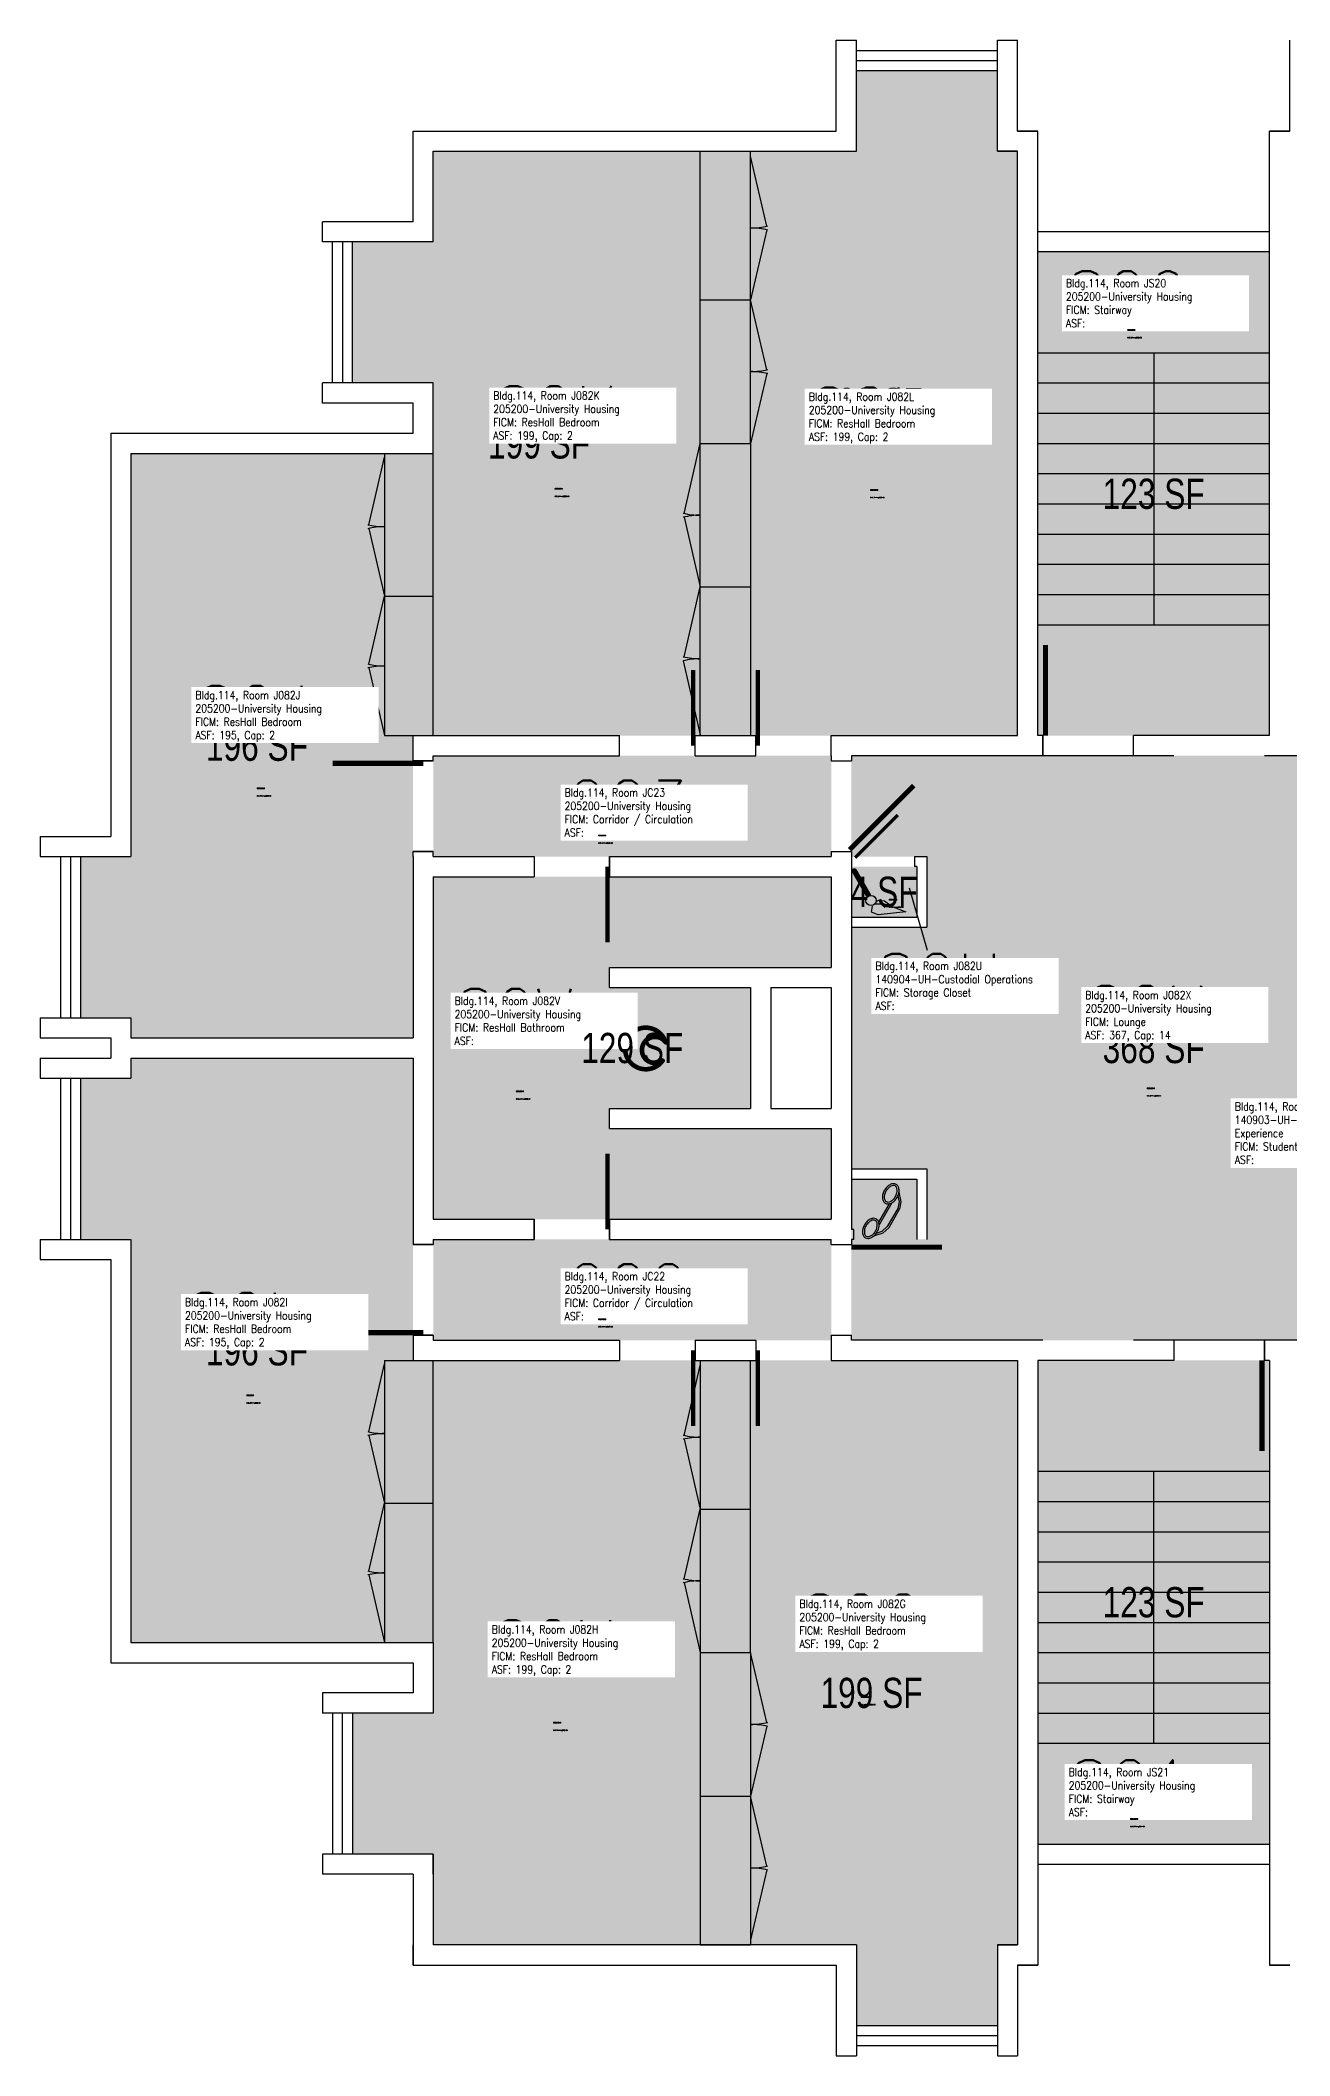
# Model space of a CAD drawing. Header units: inches. Extents: x 0 to 4816, y 0 to 3032.
# Drawn here: x 3932 to 4428, y 2232 to 3032 of the extents above; entities that cross this region are included whole.
import ezdxf
from ezdxf.enums import TextEntityAlignment as Align

# ---------------------------------------------------------------- set-up
doc = ezdxf.new("R2010")
doc.units = ezdxf.units.IN
doc.header["$LTSCALE"] = 10
doc.header["$MEASUREMENT"] = 0
doc.layers.get('0').update_dxf_attribs({"linetype": 'CONTINUOUS'})
for name, color, linetype in [('A-DOOR', 2, 'CONTINUOUS'), ('A-FLOR', 3, 'CONTINUOUS'), ('A-GLAZ', 1, 'CONTINUOUS'), ('A-GLAZ-SILL', 2, 'CONTINUOUS'), ('A-IDEN-CNUM', 7, 'CONTINUOUS'), ('A-IDEN-ICON', 4, 'CONTINUOUS'), ('A-IDEN-RNUM', 7, 'CONTINUOUS'), ('A-IDEN-SNUM', 4, 'CONTINUOUS'), ('A-IDEN-VNUM', 4, 'CONTINUOUS'), ('A-WALL', 5, 'CONTINUOUS'), ('AREA-TEXT', 3, 'CONTINUOUS'), ('Rooms-Category-Color', 7, 'CONTINUOUS'), ('Rooms-College-Color', 7, 'CONTINUOUS'), ('Rooms-Department-Color', 7, 'CONTINUOUS'), ('Rooms-Division-Color', 7, 'CONTINUOUS'), ('Rooms-Information', 7, 'CONTINUOUS')]:
    doc.layers.add(name, color=color, linetype=linetype)
doc.styles.add('AREA', font='arial.ttf', dxfattribs={"width": 0.75, "height": 12})
doc.styles.add('ROOMSNUMBER', font='txt.shx', dxfattribs={"height": 0.03})
doc.styles.add('ROOMVNUMBER', font='simplex.shx', dxfattribs={"width": 0.85})

# ---------------------------------------------------------------- blocks, each defined once
blk = doc.blocks.new('CPBATH')
at = {"color": 0, "linetype": 'ByBlock', "const_width": 0.0127}
for points in [[(0.0571, 0.0168, 0.861492), (-0.0551, 0, 1)], [(-0.0551, 0, 0.726902), (0.0487, -0.0337, 1)], [(0.0571, 0.0168, 0.729002), (-0.0084, -0.0042, 1)], [(-0.0084, -0.0042, 0.609468), (0.0487, -0.0337, 1)]]:
    blk.add_lwpolyline(points, format="xyb", dxfattribs=at)
at = {"color": 0, "linetype": 'ByBlock', "const_width": 0.00637}
for points in [[(0.0544, 0.0152, 1), (0.0599, 0.0184, 1)], [(0.0459, -0.0353, 1), (0.0515, -0.0321, 1)]]:
    blk.add_lwpolyline(points, format="xyb", close=True, dxfattribs=at)
blk = doc.blocks.new('CPPHONE')
at = {"color": 0, "linetype": 'ByBlock'}
for p, q in [((0.0096, 0.0252), (-0.0196, -0.0252)), ((0.0169, 0.0279), (-0.0182, -0.0329))]:
    blk.add_line(p, q, dxfattribs=at)
for points in [[(0.0364, 0.0572), (0.0417, 0.0308), (0.0382, 0.0108), (0.0082, -0.0411), (-0.0083, -0.0558), (-0.0338, -0.0645)], [(0.0334, 0.047), (0.0366, 0.0307), (0.0334, 0.0126), (0.0043, -0.0379), (-0.0109, -0.0514), (-0.0265, -0.0567)]]:
    blk.add_lwpolyline(points, dxfattribs=at)
for points in [[(0.0288, 0.0786, 0.139889), (0.0216, 0.0804, 0.107118), (0.0122, 0.0781, 0.079812), (0.0039, 0.0722, 0.067459), (-0.0035, 0.0626, 0.067459), (-0.008, 0.0515, 0.079812), (-0.009, 0.0413, 0.107118), (-0.0064, 0.032, 0.139889), (-0.0012, 0.0267, 0.139889), (0.0061, 0.0248, 0.107118), (0.0155, 0.0272, 0.079812), (0.0238, 0.0331, 0.067459), (0.0312, 0.0426, 0.067459), (0.0357, 0.0538, 0.079812), (0.0367, 0.0639, 0.107118), (0.034, 0.0732, 0.139889)], [(0.0263, 0.0743, 0.139889), (0.0218, 0.0754, 0.107118), (0.0144, 0.0736, 0.079812), (0.0074, 0.0686, 0.067459), (0.0008, 0.0601, 0.067459), (-0.0032, 0.0502, 0.079812), (-0.004, 0.0417, 0.107118), (-0.0019, 0.0344, 0.139889), (0.0013, 0.031, 0.139889), (0.0059, 0.0298, 0.107118), (0.0133, 0.0317, 0.079812), (0.0203, 0.0367, 0.067459), (0.0268, 0.0451, 0.067459), (0.0309, 0.055, 0.079812), (0.0317, 0.0636, 0.107118), (0.0296, 0.0709, 0.139889)], [(-0.0262, -0.0167, 0.139889), (-0.0334, -0.0148, 0.107118), (-0.0428, -0.0172, 0.079812), (-0.0511, -0.0231, 0.067459), (-0.0585, -0.0326, 0.067459), (-0.063, -0.0438, 0.079812), (-0.064, -0.0539, 0.107118), (-0.0614, -0.0632, 0.139889), (-0.0562, -0.0686, 0.139889), (-0.0489, -0.0704, 0.107118), (-0.0395, -0.0681, 0.079812), (-0.0312, -0.0622, 0.067459), (-0.0238, -0.0526, 0.067459), (-0.0193, -0.0415, 0.079812), (-0.0183, -0.0313, 0.107118), (-0.021, -0.022, 0.139889)], [(-0.0287, -0.021, 0.139889), (-0.0332, -0.0198, 0.107118), (-0.0406, -0.0217, 0.079812), (-0.0476, -0.0267, 0.067459), (-0.0542, -0.0351, 0.067459), (-0.0582, -0.045, 0.079812), (-0.059, -0.0536, 0.107118), (-0.0569, -0.0609, 0.139889), (-0.0537, -0.0643, 0.139889), (-0.0491, -0.0654, 0.107118), (-0.0417, -0.0636, 0.079812), (-0.0347, -0.0586, 0.067459), (-0.0282, -0.0501, 0.067459), (-0.0241, -0.0402, 0.079812), (-0.0233, -0.0317, 0.107118), (-0.0254, -0.0244, 0.139889)]]:
    blk.add_lwpolyline(points, format="xyb", close=True, dxfattribs=at)
blk = doc.blocks.new('CPCUST')
at = {"color": 0, "linetype": 'ByBlock'}
for p, q in [((0.0171, -0.0639), (0.02, -0.0466)), ((0.0262, -0.0408), (0.0446, -0.0406)), ((0.0297, -0.0341), (0.0376, -0.0302)), ((0.0376, -0.0302), (0.0533, -0.0324)), ((0.0446, -0.0406), (0.0543, -0.0505)), ((0.0533, -0.0324), (0.0745, -0.0479)), ((0.0745, -0.0479), (0.1117, -0.0625)), ((0.0358, -0.0705), (0.0171, -0.0639)), ((0.1117, -0.0625), (0.0358, -0.0705))]:
    blk.add_line(p, q, dxfattribs=at)
at = {"color": 0, "linetype": 'ByBlock', "const_width": 0.0075}
blk.add_lwpolyline([(-0.0332, 0.0481, 1), (-0.0268, 0.0519, 1)], format="xyb", close=True, dxfattribs=at)
at = {"color": 0, "linetype": 'ByBlock', "const_width": 0.015}
blk.add_lwpolyline([(-0.03, 0.05), (0.01, -0.0193)], dxfattribs=at)
at = {"color": 0, "linetype": 'ByBlock'}
blk.add_circle((0.0158, -0.0313), 0.0141, dxfattribs=at)

msp = doc.modelspace()

# ---------------------------------------------------------------- hatches: boundary and pattern name
at = {"layer": 'Rooms-Category-Color', "true_color": 0x728ef3}
for points in [[(4320, 2756), (4320, 2988), (4312, 2988), (4312, 3020), (4256, 3020), (4256, 2988), (4204, 2988), (4204, 2756)], [(4088, 2756), (4088, 2896), (4056, 2896), (4056, 2952), (4088, 2952), (4088, 2988), (4204, 2988), (4204, 2756)], [(4080, 2636), (4080, 2756), (4088, 2756), (4088, 2868), (3968, 2868), (3968, 2708), (3948, 2708), (3948, 2644), (3968, 2644), (3968, 2636)], [(4254, 2584), (4254, 2680), (4283.99, 2680), (4284, 2708), (4254, 2708), (4254, 2748), (4494, 2748), (4494, 2708), (4464, 2708), (4464, 2680), (4494, 2680), (4494, 2584), (4464, 2584), (4464, 2556), (4494, 2556), (4494, 2516), (4254, 2516), (4254, 2554), (4254, 2580), (4280, 2580), (4280, 2556), (4284, 2556), (4284, 2584)], [(4280, 2684), (4280, 2704), (4254, 2704), (4254, 2684)], [(4088, 2700), (4088, 2564), (4246, 2564), (4246, 2600), (4158, 2600), (4158, 2608), (4214, 2608), (4214, 2656), (4158, 2656), (4158, 2664), (4246, 2664), (4246, 2700)], [(4080, 2628), (4080, 2508), (4088, 2508), (4088, 2396), (3968, 2396), (3968, 2556), (3948, 2556), (3948, 2620), (3968, 2620), (3968, 2628)], [(4088, 2508), (4088, 2368), (4056, 2368), (4056, 2312), (4088, 2312), (4088, 2276), (4204, 2276), (4204, 2508)], [(4320, 2508), (4320, 2276), (4312, 2276), (4312, 2244), (4256, 2244), (4256, 2276), (4204, 2276), (4204, 2508)]]:
    msp.add_hatch(color=171, dxfattribs=at).paths.add_polyline_path(points)
at = {"layer": 'Rooms-Category-Color', "true_color": 0xadadad}
for points in [[(4328, 2948), (4420, 2948), (4420, 2756), (4328, 2756)], [(4088, 2708), (4088, 2748), (4246, 2748), (4246, 2708)], [(4088, 2516), (4088, 2556), (4246, 2556), (4246, 2516)], [(4328, 2316), (4420, 2316), (4420, 2508), (4328, 2508)]]:
    msp.add_hatch(color=253, dxfattribs=at).paths.add_polyline_path(points)
at = {"layer": 'Rooms-College-Color', "true_color": 0xadadad}
for points in [[(4320, 2756), (4320, 2988), (4312, 2988), (4312, 3020), (4256, 3020), (4256, 2988), (4204, 2988), (4204, 2756)], [(4088, 2756), (4088, 2896), (4056, 2896), (4056, 2952), (4088, 2952), (4088, 2988), (4204, 2988), (4204, 2756)], [(4328, 2948), (4420, 2948), (4420, 2756), (4328, 2756)], [(4080, 2636), (4080, 2756), (4088, 2756), (4088, 2868), (3968, 2868), (3968, 2708), (3948, 2708), (3948, 2644), (3968, 2644), (3968, 2636)], [(4088, 2708), (4088, 2748), (4246, 2748), (4246, 2708)], [(4254, 2584), (4254, 2680), (4283.99, 2680), (4284, 2708), (4254, 2708), (4254, 2748), (4494, 2748), (4494, 2708), (4464, 2708), (4464, 2680), (4494, 2680), (4494, 2584), (4464, 2584), (4464, 2556), (4494, 2556), (4494, 2516), (4254, 2516), (4254, 2554), (4254, 2580), (4280, 2580), (4280, 2556), (4284, 2556), (4284, 2584)], [(4280, 2684), (4280, 2704), (4254, 2704), (4254, 2684)], [(4088, 2700), (4088, 2564), (4246, 2564), (4246, 2600), (4158, 2600), (4158, 2608), (4214, 2608), (4214, 2656), (4158, 2656), (4158, 2664), (4246, 2664), (4246, 2700)], [(4080, 2628), (4080, 2508), (4088, 2508), (4088, 2396), (3968, 2396), (3968, 2556), (3948, 2556), (3948, 2620), (3968, 2620), (3968, 2628)], [(4088, 2516), (4088, 2556), (4246, 2556), (4246, 2516)], [(4088, 2508), (4088, 2368), (4056, 2368), (4056, 2312), (4088, 2312), (4088, 2276), (4204, 2276), (4204, 2508)], [(4320, 2508), (4320, 2276), (4312, 2276), (4312, 2244), (4256, 2244), (4256, 2276), (4204, 2276), (4204, 2508)], [(4328, 2316), (4420, 2316), (4420, 2508), (4328, 2508)]]:
    msp.add_hatch(color=253, dxfattribs=at).paths.add_polyline_path(points)
at = {"layer": 'Rooms-Department-Color', "true_color": 0x604aed}
for points in [[(4320, 2756), (4320, 2988), (4312, 2988), (4312, 3020), (4256, 3020), (4256, 2988), (4204, 2988), (4204, 2756)], [(4088, 2756), (4088, 2896), (4056, 2896), (4056, 2952), (4088, 2952), (4088, 2988), (4204, 2988), (4204, 2756)], [(4080, 2636), (4080, 2756), (4088, 2756), (4088, 2868), (3968, 2868), (3968, 2708), (3948, 2708), (3948, 2644), (3968, 2644), (3968, 2636)], [(4254, 2584), (4254, 2680), (4283.99, 2680), (4284, 2708), (4254, 2708), (4254, 2748), (4494, 2748), (4494, 2708), (4464, 2708), (4464, 2680), (4494, 2680), (4494, 2584), (4464, 2584), (4464, 2556), (4494, 2556), (4494, 2516), (4254, 2516), (4254, 2554), (4254, 2580), (4280, 2580), (4280, 2556), (4284, 2556), (4284, 2584)], [(4280, 2684), (4280, 2704), (4254, 2704), (4254, 2684)], [(4088, 2700), (4088, 2564), (4246, 2564), (4246, 2600), (4158, 2600), (4158, 2608), (4214, 2608), (4214, 2656), (4158, 2656), (4158, 2664), (4246, 2664), (4246, 2700)], [(4080, 2628), (4080, 2508), (4088, 2508), (4088, 2396), (3968, 2396), (3968, 2556), (3948, 2556), (3948, 2620), (3968, 2620), (3968, 2628)], [(4088, 2508), (4088, 2368), (4056, 2368), (4056, 2312), (4088, 2312), (4088, 2276), (4204, 2276), (4204, 2508)], [(4320, 2508), (4320, 2276), (4312, 2276), (4312, 2244), (4256, 2244), (4256, 2276), (4204, 2276), (4204, 2508)]]:
    msp.add_hatch(color=173, dxfattribs=at).paths.add_polyline_path(points)
at = {"layer": 'Rooms-Department-Color', "true_color": 0xacacac}
for points in [[(4328, 2948), (4420, 2948), (4420, 2756), (4328, 2756)], [(4088, 2708), (4088, 2748), (4246, 2748), (4246, 2708)], [(4088, 2516), (4088, 2556), (4246, 2556), (4246, 2516)], [(4328, 2316), (4420, 2316), (4420, 2508), (4328, 2508)]]:
    msp.add_hatch(color=253, dxfattribs=at).paths.add_polyline_path(points)
at = {"layer": 'Rooms-Division-Color', "true_color": 0x604aed}
for points in [[(4320, 2756), (4320, 2988), (4312, 2988), (4312, 3020), (4256, 3020), (4256, 2988), (4204, 2988), (4204, 2756)], [(4088, 2756), (4088, 2896), (4056, 2896), (4056, 2952), (4088, 2952), (4088, 2988), (4204, 2988), (4204, 2756)], [(4080, 2636), (4080, 2756), (4088, 2756), (4088, 2868), (3968, 2868), (3968, 2708), (3948, 2708), (3948, 2644), (3968, 2644), (3968, 2636)], [(4254, 2584), (4254, 2680), (4283.99, 2680), (4284, 2708), (4254, 2708), (4254, 2748), (4494, 2748), (4494, 2708), (4464, 2708), (4464, 2680), (4494, 2680), (4494, 2584), (4464, 2584), (4464, 2556), (4494, 2556), (4494, 2516), (4254, 2516), (4254, 2554), (4254, 2580), (4280, 2580), (4280, 2556), (4284, 2556), (4284, 2584)], [(4280, 2684), (4280, 2704), (4254, 2704), (4254, 2684)], [(4088, 2700), (4088, 2564), (4246, 2564), (4246, 2600), (4158, 2600), (4158, 2608), (4214, 2608), (4214, 2656), (4158, 2656), (4158, 2664), (4246, 2664), (4246, 2700)], [(4080, 2628), (4080, 2508), (4088, 2508), (4088, 2396), (3968, 2396), (3968, 2556), (3948, 2556), (3948, 2620), (3968, 2620), (3968, 2628)], [(4088, 2508), (4088, 2368), (4056, 2368), (4056, 2312), (4088, 2312), (4088, 2276), (4204, 2276), (4204, 2508)], [(4320, 2508), (4320, 2276), (4312, 2276), (4312, 2244), (4256, 2244), (4256, 2276), (4204, 2276), (4204, 2508)]]:
    msp.add_hatch(color=173, dxfattribs=at).paths.add_polyline_path(points)
at = {"layer": 'Rooms-Division-Color', "true_color": 0xadadad}
for points in [[(4328, 2948), (4420, 2948), (4420, 2756), (4328, 2756)], [(4088, 2708), (4088, 2748), (4246, 2748), (4246, 2708)], [(4088, 2516), (4088, 2556), (4246, 2556), (4246, 2516)], [(4328, 2316), (4420, 2316), (4420, 2508), (4328, 2508)]]:
    msp.add_hatch(color=253, dxfattribs=at).paths.add_polyline_path(points)

# ---------------------------------------------------------------- linework, layer by layer
at = {"layer": 'A-DOOR'}
for points in [[(4331, 2756, 2, 2, 0), (4331, 2792, 0, 0, -0.414214), (4366, 2756, 0, 0, -0.814237)], [(4191.17, 2752, 1.67, 1.67, 0), (4191.17, 2782, 0, 0, 0.414214), (4162, 2752, 0, 0, 0.814237)], [(4216.83, 2752, 1.67, 1.67, 0), (4216.83, 2782, 0, 0, -0.414214), (4246, 2752, 0, 0, -0.814237)], [(4084, 2745, 2, 2, 0), (4048, 2745, 0, 0, 0.414214), (4084, 2710, 0, 0, 0.814237)], [(4253.29, 2710.71, 2, 2, 0), (4278.75, 2736.16, 0, 0, 0.195255), (4254, 2746.21, 0, 0, 0.195255)], [(4255.47, 2707.53, 1.33, 1.33, 0), (4272.44, 2724.5, 0, 0, -0.195255), (4279.14, 2708, 0, 0, -0.195255)], [(4157.17, 2704, 1.67, 1.67, 0), (4157.17, 2674, 0, 0, -0.414214), (4128, 2704, 0, 0, -0.814237)], [(4157.17, 2560, 1.67, 1.67, 0), (4157.17, 2590, 0, 0, 0.414214), (4128, 2560, 0, 0, 0.814237)], [(4084, 2519, 2, 2, 0), (4048, 2519, 0, 0, -0.414214), (4084, 2554, 0, 0, -0.814237)], [(4254, 2553, 2, 2, 0), (4290, 2553, 0, 0, -0.414214), (4254, 2518, 0, 0, -0.814237)], [(4191.17, 2512, 1.67, 1.67, 0), (4191.17, 2482, 0, 0, -0.414214), (4162, 2512, 0, 0, -0.814237)], [(4216.83, 2512, 1.67, 1.67, 0), (4216.83, 2482, 0, 0, 0.414214), (4246, 2512, 0, 0, 0.814237)], [(4417, 2508, 2, 2, 0), (4417, 2472, 0, 0, -0.414214), (4382, 2508, 0, 0, -0.814237)]]:
    msp.add_lwpolyline(points, format="xyseb", dxfattribs=at)
at = {"layer": 'A-FLOR'}
for p, q in [((4194, 2988), (4214, 2988)), ((4194, 2872), (4194, 2988)), ((4214, 2872), (4214, 2988)), ((4220.41, 2958.23), (4214, 2986)), ((4220.41, 2956.77), (4214, 2929)), ((4194, 2929), (4214, 2929)), ((4220.41, 2901.23), (4214, 2929)), ((4328, 2908), (4420, 2908)), ((4374, 2908), (4374, 2800)), ((4220.41, 2899.77), (4214, 2872)), ((4328, 2896), (4420, 2896)), ((4328, 2884), (4420, 2884)), ((4187.59, 2844.23), (4194, 2872)), ((4194, 2872), (4214, 2872)), ((4194, 2815), (4194, 2872)), ((4214, 2872), (4214, 2756)), ((4328, 2872), (4420, 2872)), ((4062.38, 2839.64), (4068.6, 2866.58)), ((4068.6, 2868), (4088, 2868)), ((4068.6, 2868), (4068.6, 2811.29)), ((4068.6, 2866.58), (4068.6, 2811.29)), ((4088, 2756), (4088, 2868)), ((4328, 2860), (4420, 2860)), ((4328, 2848), (4420, 2848)), ((4187.59, 2842.77), (4194, 2815)), ((4062.38, 2838.23), (4068.6, 2811.29)), ((4328, 2836), (4420, 2836)), ((4328, 2824), (4420, 2824)), ((4062.38, 2784.35), (4068.6, 2811.29)), ((4068.6, 2811.29), (4088, 2811.29)), ((4068.6, 2811.29), (4068.6, 2756)), ((4187.59, 2787.23), (4194, 2815)), ((4194, 2815), (4214, 2815)), ((4194, 2756), (4194, 2815)), ((4194, 2758), (4194, 2815)), ((4328, 2812), (4420, 2812)), ((4328, 2800), (4420, 2800)), ((4187.23, 2785.68), (4194, 2756.37)), ((4062.38, 2782.94), (4068.6, 2756)), ((4068.6, 2756), (4088, 2756)), ((4062.38, 2479.64), (4068.6, 2506.58)), ((4068.6, 2508), (4088, 2508)), ((4068.6, 2508), (4068.6, 2451.29)), ((4068.6, 2506.58), (4068.6, 2451.29)), ((4088, 2396), (4088, 2508)), ((4187.59, 2478.23), (4194, 2506)), ((4194, 2508), (4194, 2449)), ((4194, 2506), (4194, 2449)), ((4214, 2392), (4214, 2508)), ((4062.38, 2478.23), (4068.6, 2451.29)), ((4187.59, 2476.77), (4194, 2449)), ((4328, 2464), (4420, 2464)), ((4374, 2356), (4374, 2464)), ((4062.38, 2424.35), (4068.6, 2451.29)), ((4068.6, 2451.29), (4088, 2451.29)), ((4068.6, 2451.29), (4068.6, 2396)), ((4187.59, 2421.23), (4194, 2449)), ((4194, 2449), (4214, 2449)), ((4194, 2449), (4194, 2392)), ((4328, 2452), (4420, 2452)), ((4328, 2440), (4420, 2440)), ((4328, 2428), (4420, 2428)), ((4062.38, 2422.94), (4068.6, 2396)), ((4187.59, 2419.77), (4194, 2392)), ((4328, 2416), (4420, 2416)), ((4328, 2404), (4420, 2404)), ((4068.6, 2396), (4088, 2396)), ((4194, 2392), (4214, 2392)), ((4194, 2392), (4194, 2276)), ((4220.41, 2364.23), (4214, 2392)), ((4214, 2392), (4214, 2276)), ((4328, 2392), (4420, 2392)), ((4328, 2380), (4420, 2380)), ((4328, 2368), (4420, 2368)), ((4220.41, 2362.77), (4214, 2335)), ((4328, 2356), (4420, 2356)), ((4194, 2335), (4214, 2335)), ((4220.41, 2307.23), (4214, 2335)), ((4220.41, 2305.77), (4214, 2278)), ((4194, 2276), (4214, 2276))]:
    msp.add_line(p, q, dxfattribs=at)
for centre, radius, start, end in [((4214, 2986), 28.5, 270, 283.7374), ((4214, 2929), 28.5, 76.2626, 90), ((4214, 2929), 28.5, 270, 283.7374), ((4214, 2872), 28.5, 76.2626, 90), ((4194, 2872), 28.5, 256.2626, 270), ((4194, 2815), 28.5, 90, 103.7374), ((4068.6, 2866.58), 27.64, 256.2626, 270), ((4068.6, 2811.29), 27.64, 90, 103.7374), ((4068.6, 2811.29), 27.64, 256.2626, 270), ((4194, 2815), 28.5, 256.2626, 270), ((4194, 2758), 28.5, 90, 103.7374), ((4068.6, 2756), 27.64, 90, 103.7374), ((4068.6, 2506.58), 27.64, 256.2626, 270), ((4068.6, 2451.29), 27.64, 90, 103.7374), ((4194, 2506), 28.5, 256.2626, 270), ((4194, 2449), 28.5, 90, 103.7374), ((4068.6, 2451.29), 27.64, 256.2626, 270), ((4068.6, 2396), 27.64, 90, 103.7374), ((4194, 2449), 28.5, 256.2626, 270), ((4194, 2392), 28.5, 90, 103.7374), ((4214, 2392), 28.5, 270, 283.7374), ((4214, 2335), 28.5, 76.2626, 90), ((4214, 2335), 28.5, 270, 283.7374), ((4214, 2278), 28.5, 76.2626, 90)]:
    msp.add_arc(centre, radius, start, end, dxfattribs=at)
at = {"layer": 'A-GLAZ'}
for p, q in [((4256, 3024), (4312, 3024)), ((4052, 2952), (4052, 2896)), ((3944, 2708), (3944, 2644)), ((3944, 2620), (3944, 2556)), ((4052, 2312), (4052, 2368)), ((4256, 2240), (4312, 2240))]:
    msp.add_line(p, q, dxfattribs=at)
at = {"layer": 'A-GLAZ-SILL'}
for p, q in [((4256, 3028), (4312, 3028)), ((4256, 3020), (4312, 3020)), ((4048, 2896), (4048, 2952)), ((4056, 2896), (4056, 2952)), ((3940, 2708), (3940, 2644)), ((3948, 2708), (3948, 2644)), ((3940, 2620), (3940, 2556)), ((3948, 2620), (3948, 2556)), ((4048, 2368), (4048, 2312)), ((4056, 2368), (4056, 2312)), ((4256, 2244), (4312, 2244)), ((4256, 2236), (4312, 2236))]:
    msp.add_line(p, q, dxfattribs=at)
at = {"layer": 'A-IDEN-VNUM'}
msp.add_lwpolyline([(4284.2, 2670.64), (4277.06, 2695.41)], dxfattribs=at)
at = {"layer": 'A-WALL'}
for p, q in [((4248, 2996), (4248, 3032)), ((4248, 3032), (4256, 3032)), ((4256, 2988), (4256, 3032)), ((4312, 2988), (4312, 3032)), ((4312, 3032), (4320, 3032)), ((4320, 2996), (4320, 3032)), ((4428, 2996), (4428, 3032)), ((4080, 2996), (4248, 2996)), ((4080, 2960), (4080, 2996)), ((4328, 2996), (4320, 2996)), ((4320, 2996), (4328, 2996)), ((4328, 2996), (4320, 2996)), ((4320, 2996), (4328, 2996)), ((4328, 2756), (4328, 2996)), ((4420, 2756), (4420, 2996)), ((4420, 2996), (4428, 2996)), ((4428, 2996), (4420, 2996)), ((4420, 2996), (4428, 2996)), ((4428, 2996), (4420, 2996)), ((4088, 2988), (4256, 2988)), ((4088, 2952), (4088, 2988)), ((4320, 2988), (4312, 2988)), ((4312, 2988), (4320, 2988)), ((4320, 2988), (4312, 2988)), ((4312, 2988), (4320, 2988)), ((4320, 2756), (4320, 2988)), ((4080, 2960), (4044, 2960)), ((4044, 2952), (4044, 2960)), ((4088, 2952), (4044, 2952)), ((4420, 2956), (4328, 2956)), ((4420, 2948), (4328, 2948)), ((4088, 2896), (4044, 2896)), ((4044, 2888), (4044, 2896)), ((4088, 2868), (4088, 2896)), ((4080, 2888), (4044, 2888)), ((4080, 2876), (4080, 2888)), ((3960, 2876), (3960, 2716)), ((3960, 2876), (4080, 2876)), ((3968, 2868), (3968, 2708)), ((3968, 2868), (4088, 2868)), ((4080, 2748), (4080, 2756)), ((4080, 2756), (4162, 2756)), ((4162, 2748), (4162, 2756)), ((4162, 2748), (4162, 2756)), ((4192, 2756), (4216, 2756)), ((4192, 2748), (4192, 2756)), ((4192, 2748), (4192, 2756)), ((4216, 2748), (4216, 2756)), ((4216, 2748), (4216, 2756)), ((4246, 2756), (4320, 2756)), ((4246, 2748), (4246, 2756)), ((4246, 2748), (4246, 2756)), ((4330, 2756), (4328, 2756)), ((4330, 2756), (4330, 2748)), ((4330, 2748), (4330, 2756)), ((4420, 2756), (4366, 2756)), ((4366, 2748), (4366, 2756)), ((4080, 2746), (4080, 2748)), ((4080, 2746), (4088, 2746)), ((4088, 2746), (4080, 2746)), ((4088, 2748), (4162, 2748)), ((4088, 2746), (4088, 2748)), ((4192, 2748), (4216, 2748)), ((4246, 2748), (4246, 2746)), ((4246, 2746), (4254, 2746)), ((4254, 2748), (4254, 2746)), ((4382, 2748), (4254, 2748)), ((4494, 2748), (4418, 2748)), ((3932, 2716), (3960, 2716)), ((3932, 2716), (3932, 2708)), ((3932, 2708), (3968, 2708)), ((4080, 2710), (4088, 2710)), ((4080, 2708), (4080, 2710)), ((4088, 2710), (4080, 2710)), ((4080, 2708), (4080, 2636)), ((4088, 2708), (4088, 2710)), ((4088, 2708), (4128, 2708)), ((4128, 2708), (4128, 2700)), ((4128, 2708), (4128, 2700)), ((4158, 2708), (4246, 2708)), ((4158, 2700), (4158, 2708)), ((4158, 2708), (4158, 2700)), ((4246, 2710), (4246, 2708)), ((4246, 2710), (4254, 2710)), ((4254, 2710), (4254, 2560)), ((4279, 2708), (4284, 2708)), ((4279, 2708), (4279, 2704)), ((4280, 2704), (4279, 2704)), ((4280, 2704), (4280, 2684)), ((4284, 2708), (4284, 2680)), ((4088, 2700), (4088, 2564)), ((4088, 2700), (4128, 2700)), ((4158, 2700), (4246, 2700)), ((4246, 2700), (4246, 2664)), ((4254, 2684), (4280, 2684)), ((4254, 2684), (4280, 2684)), ((4254, 2680), (4284, 2680)), ((4254, 2680), (4284, 2680)), ((4158, 2664), (4246, 2664)), ((4158, 2656), (4158, 2664)), ((4158, 2656), (4214, 2656)), ((4214, 2656), (4214, 2608)), ((4222, 2656), (4222, 2608)), ((4222, 2656), (4246, 2656)), ((4246, 2656), (4246, 2608)), ((3932, 2644), (3932, 2636)), ((3932, 2644), (3968, 2644)), ((3968, 2644), (3968, 2636)), ((3932, 2636), (3960, 2636)), ((3960, 2636), (3960, 2628)), ((3968, 2636), (4080, 2636)), ((3932, 2628), (3960, 2628)), ((3932, 2628), (3932, 2620)), ((3968, 2628), (4080, 2628)), ((3968, 2628), (3968, 2620)), ((4080, 2628), (4080, 2556)), ((3932, 2620), (3968, 2620)), ((4158, 2608), (4214, 2608)), ((4158, 2600), (4158, 2608)), ((4222, 2608), (4246, 2608)), ((4158, 2600), (4246, 2600)), ((4246, 2600), (4246, 2564)), ((4254, 2584), (4284, 2584)), ((4284, 2584), (4284, 2556)), ((4254, 2580), (4280, 2580)), ((4280, 2580), (4280, 2556)), ((4088, 2564), (4128, 2564)), ((4128, 2564), (4128, 2556)), ((4128, 2556), (4128, 2564)), ((4158, 2564), (4246, 2564)), ((4158, 2564), (4158, 2556)), ((4158, 2556), (4158, 2564)), ((4255, 2560), (4254, 2560)), ((4255, 2556), (4255, 2560)), ((3932, 2556), (3968, 2556)), ((3932, 2556), (3932, 2548)), ((3968, 2556), (3968, 2396)), ((4080, 2556), (4080, 2554)), ((4080, 2554), (4088, 2554)), ((4088, 2554), (4080, 2554)), ((4088, 2556), (4128, 2556)), ((4088, 2556), (4088, 2554)), ((4158, 2556), (4246, 2556)), ((4246, 2554), (4246, 2556)), ((4246, 2554), (4254, 2554)), ((4255, 2556), (4254, 2556)), ((4254, 2556), (4254, 2554)), ((3932, 2548), (3960, 2548)), ((3960, 2548), (3960, 2388)), ((4080, 2518), (4088, 2518)), ((4080, 2518), (4080, 2516)), ((4088, 2518), (4080, 2518)), ((4080, 2516), (4080, 2508)), ((4088, 2518), (4088, 2516)), ((4088, 2516), (4162, 2516)), ((4162, 2516), (4162, 2508)), ((4162, 2516), (4162, 2508)), ((4192, 2516), (4192, 2508)), ((4192, 2516), (4216, 2516)), ((4192, 2516), (4192, 2508)), ((4216, 2516), (4216, 2508)), ((4216, 2516), (4216, 2508)), ((4246, 2518), (4246, 2508)), ((4246, 2518), (4254, 2518)), ((4246, 2516), (4246, 2508)), ((4254, 2516), (4254, 2518)), ((4330, 2516), (4254, 2516)), ((4494, 2516), (4366, 2516)), ((4382, 2516), (4382, 2508)), ((4418, 2508), (4418, 2516)), ((4418, 2516), (4418, 2508)), ((4080, 2508), (4162, 2508)), ((4192, 2508), (4216, 2508)), ((4246, 2508), (4320, 2508)), ((4320, 2508), (4320, 2276)), ((4328, 2508), (4328, 2268)), ((4382, 2508), (4328, 2508)), ((4420, 2508), (4418, 2508)), ((4420, 2508), (4420, 2268)), ((3968, 2396), (4088, 2396)), ((4088, 2396), (4088, 2368)), ((4088, 2396), (4088, 2368)), ((3960, 2388), (4080, 2388)), ((4080, 2388), (4080, 2376)), ((4080, 2388), (4080, 2376)), ((4080, 2376), (4044, 2376)), ((4044, 2376), (4044, 2368)), ((4088, 2368), (4044, 2368)), ((4088, 2312), (4044, 2312)), ((4044, 2312), (4044, 2304)), ((4088, 2304), (4088, 2312)), ((4088, 2312), (4088, 2276)), ((4088, 2312), (4088, 2276)), ((4328, 2316), (4420, 2316)), ((4080, 2304), (4044, 2304)), ((4080, 2304), (4080, 2268)), ((4080, 2304), (4080, 2268)), ((4328, 2308), (4420, 2308)), ((4080, 2268), (4080, 2276)), ((4256, 2276), (4088, 2276)), ((4256, 2276), (4256, 2232)), ((4320, 2276), (4312, 2276)), ((4312, 2276), (4320, 2276)), ((4320, 2276), (4312, 2276)), ((4312, 2276), (4312, 2232)), ((4080, 2268), (4248, 2268)), ((4248, 2268), (4248, 2232)), ((4328, 2268), (4320, 2268)), ((4320, 2268), (4328, 2268)), ((4328, 2268), (4320, 2268)), ((4320, 2268), (4320, 2232)), ((4420, 2268), (4428, 2268)), ((4428, 2268), (4420, 2268)), ((4420, 2268), (4428, 2268)), ((4248, 2232), (4256, 2232)), ((4312, 2232), (4320, 2232))]:
    msp.add_line(p, q, dxfattribs=at)

# ---------------------------------------------------------------- block references
at = {"layer": 'A-IDEN-ICON', "xscale": 144, "yscale": 144, "zscale": 144}
for name, p in [('CPCUST', (4259.51, 2695.07, 0.04)), ('CPBATH', (4172.05, 2631.82)), ('CPPHONE', (4267.63, 2566.54, 0.04))]:
    msp.add_blockref(name, p, dxfattribs=at)

# ---------------------------------------------------------------- texts
at = {"layer": 'A-IDEN-CNUM', "style": 'ROOMSNUMBER'}
for s, p in [('CAD #114-J_S200-00', (4363.62, 2913.81)), ('CAD #114-J_0082-0K', (4136.28, 2850.8)), ('CAD #114-J_0082-0L', (4261.56, 2850.34)), ('CAD #114-J_0082-0J', (4018.05, 2731.89)), ('CAD #114-J_C200-00', (4153.57, 2713.16)), ('CAD #114-J_0082-0U', (4268.98, 2687.72)), ('CAD #114-J_0082-0V', (4120.93, 2611.59)), ('CAD #114-J_0082-0X', (4371.31, 2612.84)), ('CAD #114-J_C201-00', (4153.57, 2521.16)), ('CAD #114-J_0082-0I', (4013.91, 2490.93)), ('CAD #114-J_0082-0G', (4257.83, 2371.17)), ('CAD #114-J_0082-0H', (4135.69, 2361.01)), ('CAD #114-J_S201-00', (4364.74, 2322.79))]:
    msp.add_text(s, height=0.36, dxfattribs=at).set_placement(p)
at = {"layer": 'A-IDEN-RNUM', "style": 'ROOMSNUMBER'}
for s, p in [('0S20-00', (4363.62, 2916.81)), ('0082-K0', (4136.28, 2853.8)), ('0082-L0', (4261.56, 2853.34)), ('0082-J0', (4018.05, 2734.89)), ('0C23-00', (4153.57, 2716.16)), ('0082-U0', (4268.98, 2690.72)), ('0082-X0', (4371.31, 2615.84)), ('0082-V0', (4120.93, 2614.59)), ('0C22-00', (4153.57, 2524.16)), ('0082-I0', (4013.91, 2493.93)), ('0082-G0', (4257.83, 2374.17)), ('0082-H0', (4135.69, 2364.01)), ('0S21-00', (4364.74, 2325.79))]:
    msp.add_text(s, height=0.36, dxfattribs=at).set_placement(p)
at = {"layer": 'A-IDEN-SNUM', "style": 'ROOMSNUMBER'}
for s, p in [('1140JS2000', (4363.62, 2916.81)), ('1140J082K0', (4136.28, 2853.8)), ('1140J082L0', (4261.56, 2853.34)), ('1140J082J0', (4018.05, 2734.89)), ('1140JC2300', (4153.57, 2716.16)), ('1140J082U0', (4268.98, 2690.72)), ('1140J082X0', (4371.31, 2615.84)), ('1140J082V0', (4120.93, 2614.59)), ('1140JC2200', (4153.57, 2524.16)), ('1140J082I0', (4013.91, 2493.93)), ('1140J082G0', (4257.83, 2374.17)), ('1140J082H0', (4135.69, 2364.01)), ('1140JS2100', (4364.74, 2325.79))]:
    msp.add_text(s, height=0.36, dxfattribs=at).set_placement(p)
at = {"layer": 'A-IDEN-VNUM', "style": 'ROOMVNUMBER', "width": 0.85}
for s, p in [('S20', (4339.15, 2918.12)), ('82K', (4111.81, 2872.46)), ('82L', (4237.09, 2872)), ('82J', (3993.58, 2753.54)), ('C23', (4140.13, 2715.92)), ('82U', (4263.55, 2647.13)), ('82X', (4346.83, 2634.49)), ('82V', (4096.46, 2633.25)), ('82Z', (4406.19, 2586.01)), ('C22', (4140.13, 2523.92)), ('82I', (3989.44, 2512.58)), ('82G', (4233.36, 2392.83)), ('82H', (4111.22, 2382.66)), ('S21', (4340.27, 2327.09))]:
    msp.add_text(s, height=22.238, dxfattribs=at).set_placement(p)
at = {"layer": 'AREA-TEXT', "style": 'AREA', "width": 0.75}
for s, p in [('199 SF', (4262, 2888)), ('199 SF', (4130, 2872)), ('123 SF', (4374, 2852)), ('196 SF', (4018, 2752)), ('44 SF', (4167, 2728)), ('4 SF', (4267, 2694)), ('129 SF', (4167, 2632)), ('368 SF', (4374, 2632)), ('44 SF', (4167, 2536)), ('196 SF', (4018, 2512)), ('123 SF', (4374, 2412)), ('199 SF', (4130, 2392)), ('199 SF', (4262, 2376))]:
    msp.add_text(s, height=12, dxfattribs=at).set_placement(p, align=Align.MIDDLE_CENTER)

# ---------------------------------------------------------------- next in the draw order: texts
at = {"layer": 'Rooms-Information', "char_height": 3.1768, "width": 71.1604, "attachment_point": 7, "style": 'ROOMVNUMBER', "bg_fill": 3, "box_fill_scale": 1.5, "bg_fill_color": 256, "bg_fill_true_color": 13158600, "bg_fill_transparency": 0}
for s, insert in [('Bldg.114, Room JS20^M^J205200-University Housing^M^JFICM: Stairway^M^JASF: ', (4339.15, 2918.12)), ('Bldg.114, Room J082K^M^J205200-University Housing^M^JFICM: ResHall Bedroom^M^JASF: 199, Cap: 2', (4111.81, 2872.46)), ('Bldg.114, Room J082L^M^J205200-University Housing^M^JFICM: ResHall Bedroom^M^JASF: 199, Cap: 2', (4237.09, 2872)), ('Bldg.114, Room J082J^M^J205200-University Housing^M^JFICM: ResHall Bedroom^M^JASF: 195, Cap: 2', (3993.58, 2753.54)), ('Bldg.114, Room JC23^M^J205200-University Housing^M^JFICM: Corridor / Circulation^M^JASF: ', (4140.13, 2715.92)), ('Bldg.114, Room J082U^M^J140904-UH-Custodial Operations^M^JFICM: Storage Closet^M^JASF: ', (4263.55, 2647.13)), ('Bldg.114, Room J082X^M^J205200-University Housing^M^JFICM: Lounge^M^JASF: 367, Cap: 14', (4346.83, 2634.49)), ('Bldg.114, Room J082V^M^J205200-University Housing^M^JFICM: ResHall Bathroom^M^JASF: ', (4096.46, 2633.25)), ('Bldg.114, Room J082Z^M^J140903-UH-Residntl Student Experience^M^JFICM: Student Use Closet^M^JASF: ', (4406.19, 2586.01)), ('Bldg.114, Room JC22^M^J205200-University Housing^M^JFICM: Corridor / Circulation^M^JASF: ', (4140.13, 2523.92)), ('Bldg.114, Room J082I^M^J205200-University Housing^M^JFICM: ResHall Bedroom^M^JASF: 195, Cap: 2', (3989.44, 2512.58)), ('Bldg.114, Room J082G^M^J205200-University Housing^M^JFICM: ResHall Bedroom^M^JASF: 199, Cap: 2', (4233.36, 2392.83)), ('Bldg.114, Room J082H^M^J205200-University Housing^M^JFICM: ResHall Bedroom^M^JASF: 199, Cap: 2', (4111.22, 2382.66)), ('Bldg.114, Room JS21^M^J205200-University Housing^M^JFICM: Stairway^M^JASF: ', (4340.27, 2327.09))]:
    msp.add_mtext(s, dxfattribs=dict(at, insert=insert))

doc.saveas('drawing.dxf')
